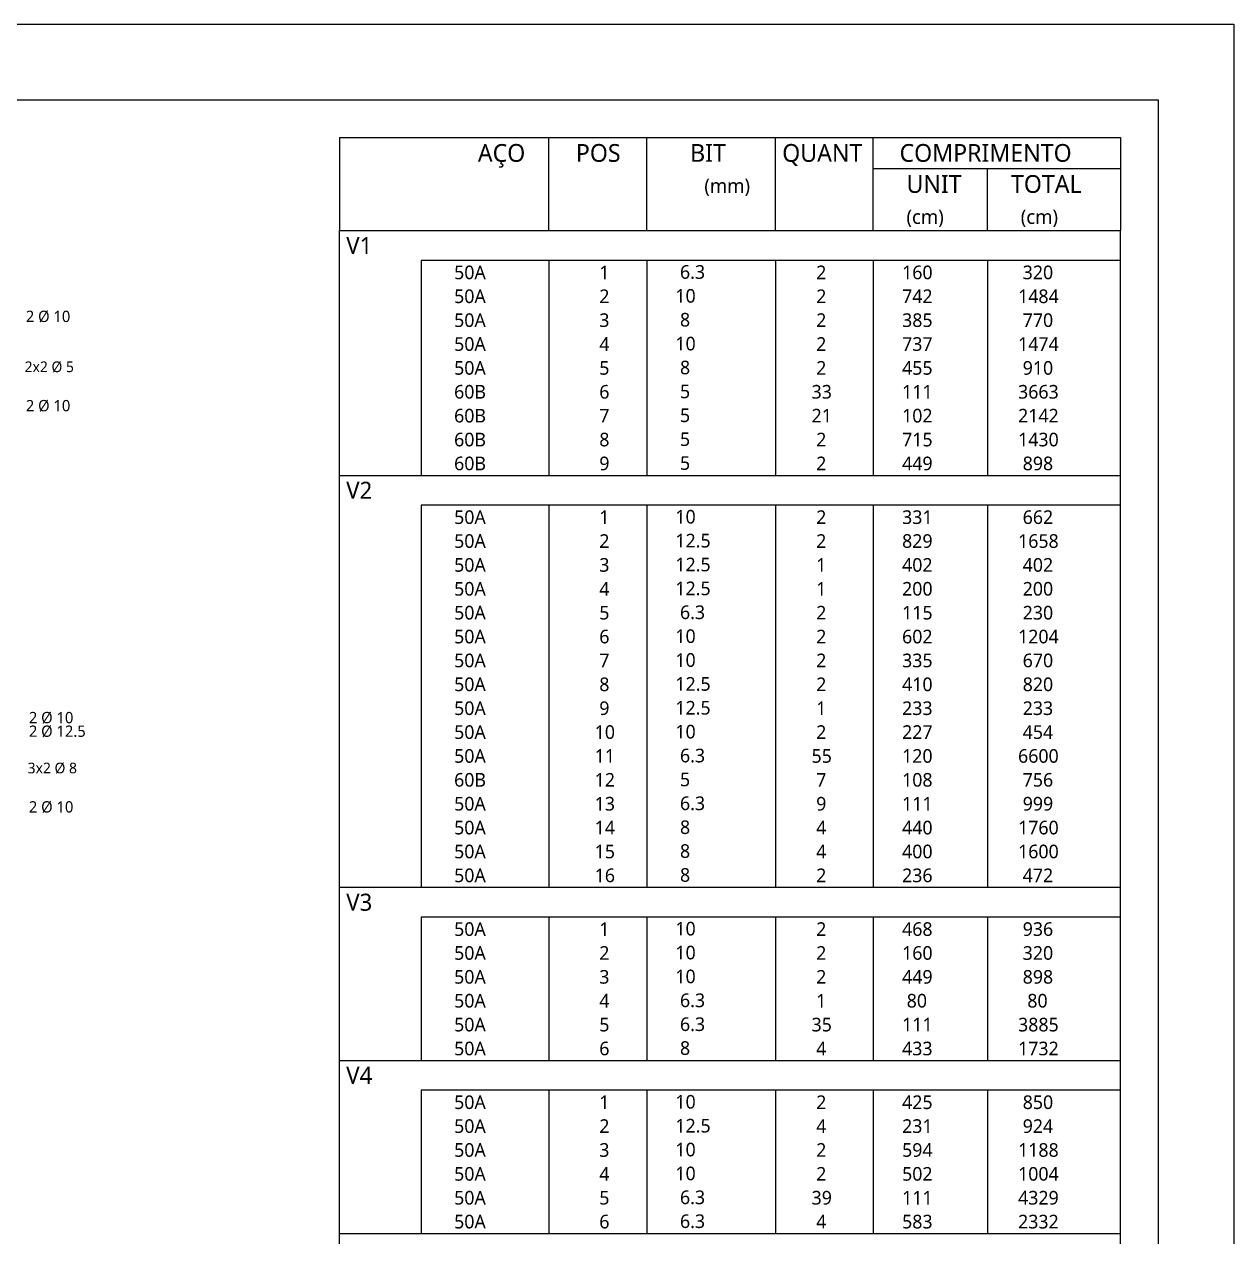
# Model space of a CAD drawing. Extents: x 0 to 89.5, y 0 to 70.
# Drawn here: x 73.46 to 89.5, y 53.93 to 70 of the extents above; entities that cross this region are included whole.
import ezdxf

# ---------------------------------------------------------------- set-up
doc = ezdxf.new("R2010")
doc.units = 0
doc.header["$MEASUREMENT"] = 0
for name, color, linetype in [('1', 1, 'CONTINUOUS'), ('12', 12, 'CONTINUOUS'), ('2', 2, 'CONTINUOUS')]:
    doc.layers.add(name, color=color, linetype=linetype)
doc.styles.add('TQS_LUCIDA_SANS_UNICODE', font='L_10646.TTF')

msp = doc.modelspace()

# ---------------------------------------------------------------- linework, layer by layer
at = {"layer": '1', "linetype": 'Continuous'}
for p, q in [((1.5, 70), (89.500005, 70)), ((89.500005, 70), (89.499997, 0))]:
    msp.add_line(p, q, dxfattribs=at)
at = {"layer": '12', "linetype": 'Continuous'}
for p, q in [((2.5, 68.999992), (88.499997, 69)), ((88.499997, 69), (88.499997, 1))]:
    msp.add_line(p, q, dxfattribs=at)
at = {"layer": '2', "linetype": 'Continuous'}
for p, q in [((77.643776, 68.500139), (77.643776, 67.264825)), ((77.643776, 68.500139), (87.996888, 68.500139)), ((80.420292, 67.264825), (80.420292, 68.500139)), ((81.719137, 67.264825), (81.719137, 68.500139)), ((83.422695, 67.264825), (83.422695, 68.500139)), ((84.72154, 67.264825), (84.72154, 68.500139)), ((87.996888, 68.500139), (87.996888, 67.264825)), ((84.72154, 68.088368), (87.996888, 68.088368)), ((86.236859, 67.264825), (86.236859, 68.088368)), ((77.643776, 67.264825), (87.996888, 67.264825)), ((77.643776, 66.86916), (77.643776, 67.264825)), ((77.643776, 67.264825), (87.996888, 67.264825)), ((87.996888, 66.86916), (87.996888, 67.264825)), ((77.643776, 66.552628), (77.643776, 66.86916)), ((87.996888, 66.86916), (78.726147, 66.86916)), ((78.726147, 66.86916), (78.726147, 66.552628)), ((80.420292, 66.86916), (80.420292, 66.552628)), ((81.719137, 66.86916), (81.719137, 66.552628)), ((83.422695, 66.86916), (83.422695, 66.552628)), ((84.72154, 66.86916), (84.72154, 66.552628)), ((86.236859, 66.86916), (86.236859, 66.552628)), ((87.996888, 66.552628), (87.996888, 66.86916)), ((77.643776, 66.236096), (77.643776, 66.552628)), ((78.726147, 66.552628), (78.726147, 66.236096)), ((80.420292, 66.552628), (80.420292, 66.236096)), ((81.719137, 66.552628), (81.719137, 66.236096)), ((83.422695, 66.552628), (83.422695, 66.236096)), ((84.72154, 66.552628), (84.72154, 66.236096)), ((86.236859, 66.552628), (86.236859, 66.236096)), ((87.996888, 66.236096), (87.996888, 66.552628)), ((77.643776, 65.919564), (77.643776, 66.236096)), ((78.726147, 66.236096), (78.726147, 65.919564)), ((80.420292, 66.236096), (80.420292, 65.919564)), ((81.719137, 66.236096), (81.719137, 65.919564)), ((83.422695, 66.236096), (83.422695, 65.919564)), ((84.72154, 66.236096), (84.72154, 65.919564)), ((86.236859, 66.236096), (86.236859, 65.919564)), ((87.996888, 65.919564), (87.996888, 66.236096)), ((77.643776, 65.603032), (77.643776, 65.919564)), ((78.726147, 65.919564), (78.726147, 65.603032)), ((80.420292, 65.919564), (80.420292, 65.603032)), ((81.719137, 65.919564), (81.719137, 65.603032)), ((83.422695, 65.919564), (83.422695, 65.603032)), ((84.72154, 65.919564), (84.72154, 65.603032)), ((86.236859, 65.919564), (86.236859, 65.603032)), ((87.996888, 65.603032), (87.996888, 65.919564)), ((77.643776, 65.286501), (77.643776, 65.603032)), ((78.726147, 65.603032), (78.726147, 65.286501)), ((80.420292, 65.603032), (80.420292, 65.286501)), ((81.719137, 65.603032), (81.719137, 65.286501)), ((83.422695, 65.603032), (83.422695, 65.286501)), ((84.72154, 65.603032), (84.72154, 65.286501)), ((86.236859, 65.603032), (86.236859, 65.286501)), ((87.996888, 65.286501), (87.996888, 65.603032)), ((77.643776, 64.969969), (77.643776, 65.286501)), ((78.726147, 65.286501), (78.726147, 64.969969)), ((80.420292, 65.286501), (80.420292, 64.969969)), ((81.719137, 65.286501), (81.719137, 64.969969)), ((83.422695, 65.286501), (83.422695, 64.969969)), ((84.72154, 65.286501), (84.72154, 64.969969)), ((86.236859, 65.286501), (86.236859, 64.969969)), ((87.996888, 64.969969), (87.996888, 65.286501)), ((77.643776, 64.653437), (77.643776, 64.969969)), ((78.726147, 64.969969), (78.726147, 64.653437)), ((80.420292, 64.969969), (80.420292, 64.653437)), ((81.719137, 64.969969), (81.719137, 64.653437)), ((83.422695, 64.969969), (83.422695, 64.653437)), ((84.72154, 64.969969), (84.72154, 64.653437)), ((86.236859, 64.969969), (86.236859, 64.653437)), ((87.996888, 64.653437), (87.996888, 64.969969)), ((77.643776, 64.336905), (77.643776, 64.653437)), ((78.726147, 64.653437), (78.726147, 64.336905)), ((80.420292, 64.653437), (80.420292, 64.336905)), ((81.719137, 64.653437), (81.719137, 64.336905)), ((83.422695, 64.653437), (83.422695, 64.336905)), ((84.72154, 64.653437), (84.72154, 64.336905)), ((86.236859, 64.653437), (86.236859, 64.336905)), ((87.996888, 64.336905), (87.996888, 64.653437)), ((77.643776, 64.020373), (77.643776, 64.336905)), ((78.726147, 64.336905), (78.726147, 64.020373)), ((80.420292, 64.336905), (80.420292, 64.020373)), ((81.719137, 64.336905), (81.719137, 64.020373)), ((83.422695, 64.336905), (83.422695, 64.020373)), ((84.72154, 64.336905), (84.72154, 64.020373)), ((86.236859, 64.336905), (86.236859, 64.020373)), ((87.996888, 64.020373), (87.996888, 64.336905)), ((77.643776, 63.624709), (77.643776, 64.020373)), ((77.643776, 64.020373), (87.996888, 64.020373)), ((87.996888, 63.624709), (87.996888, 64.020373)), ((77.643776, 63.308177), (77.643776, 63.624709)), ((87.996888, 63.624709), (78.726147, 63.624709)), ((78.726147, 63.624709), (78.726147, 63.308177)), ((80.420292, 63.624709), (80.420292, 63.308177)), ((81.719137, 63.624709), (81.719137, 63.308177)), ((83.422695, 63.624709), (83.422695, 63.308177)), ((84.72154, 63.624709), (84.72154, 63.308177)), ((86.236859, 63.624709), (86.236859, 63.308177)), ((87.996888, 63.308177), (87.996888, 63.624709)), ((77.643776, 62.991645), (77.643776, 63.308177)), ((78.726147, 63.308177), (78.726147, 62.991645)), ((80.420292, 63.308177), (80.420292, 62.991645)), ((81.719137, 63.308177), (81.719137, 62.991645)), ((83.422695, 63.308177), (83.422695, 62.991645)), ((84.72154, 63.308177), (84.72154, 62.991645)), ((86.236859, 63.308177), (86.236859, 62.991645)), ((87.996888, 62.991645), (87.996888, 63.308177)), ((77.643776, 62.675113), (77.643776, 62.991645)), ((78.726147, 62.991645), (78.726147, 62.675113)), ((80.420292, 62.991645), (80.420292, 62.675113)), ((81.719137, 62.991645), (81.719137, 62.675113)), ((83.422695, 62.991645), (83.422695, 62.675113)), ((84.72154, 62.991645), (84.72154, 62.675113)), ((86.236859, 62.991645), (86.236859, 62.675113)), ((87.996888, 62.675113), (87.996888, 62.991645)), ((77.643776, 62.358581), (77.643776, 62.675113)), ((78.726147, 62.675113), (78.726147, 62.358581)), ((80.420292, 62.675113), (80.420292, 62.358581)), ((81.719137, 62.675113), (81.719137, 62.358581)), ((83.422695, 62.675113), (83.422695, 62.358581)), ((84.72154, 62.675113), (84.72154, 62.358581)), ((86.236859, 62.675113), (86.236859, 62.358581)), ((87.996888, 62.358581), (87.996888, 62.675113)), ((77.643776, 62.04205), (77.643776, 62.358581)), ((78.726147, 62.358581), (78.726147, 62.04205)), ((80.420292, 62.358581), (80.420292, 62.04205)), ((81.719137, 62.358581), (81.719137, 62.04205)), ((83.422695, 62.358581), (83.422695, 62.04205)), ((84.72154, 62.358581), (84.72154, 62.04205)), ((86.236859, 62.358581), (86.236859, 62.04205)), ((87.996888, 62.04205), (87.996888, 62.358581)), ((77.643776, 61.725518), (77.643776, 62.04205)), ((78.726147, 62.04205), (78.726147, 61.725518)), ((80.420292, 62.04205), (80.420292, 61.725518)), ((81.719137, 62.04205), (81.719137, 61.725518)), ((83.422695, 62.04205), (83.422695, 61.725518)), ((84.72154, 62.04205), (84.72154, 61.725518)), ((86.236859, 62.04205), (86.236859, 61.725518)), ((87.996888, 61.725518), (87.996888, 62.04205)), ((77.643776, 61.408986), (77.643776, 61.725518)), ((78.726147, 61.725518), (78.726147, 61.408986)), ((80.420292, 61.725518), (80.420292, 61.408986)), ((81.719137, 61.725518), (81.719137, 61.408986)), ((83.422695, 61.725518), (83.422695, 61.408986)), ((84.72154, 61.725518), (84.72154, 61.408986)), ((86.236859, 61.725518), (86.236859, 61.408986)), ((87.996888, 61.408986), (87.996888, 61.725518)), ((77.643776, 61.092454), (77.643776, 61.408986)), ((78.726147, 61.408986), (78.726147, 61.092454)), ((80.420292, 61.408986), (80.420292, 61.092454)), ((81.719137, 61.408986), (81.719137, 61.092454)), ((83.422695, 61.408986), (83.422695, 61.092454)), ((84.72154, 61.408986), (84.72154, 61.092454)), ((86.236859, 61.408986), (86.236859, 61.092454)), ((87.996888, 61.092454), (87.996888, 61.408986)), ((77.643776, 60.775922), (77.643776, 61.092454)), ((78.726147, 61.092454), (78.726147, 60.775922)), ((80.420292, 61.092454), (80.420292, 60.775922)), ((81.719137, 61.092454), (81.719137, 60.775922)), ((83.422695, 61.092454), (83.422695, 60.775922)), ((84.72154, 61.092454), (84.72154, 60.775922)), ((86.236859, 61.092454), (86.236859, 60.775922)), ((87.996888, 60.775922), (87.996888, 61.092454)), ((77.643776, 60.459391), (77.643776, 60.775922)), ((78.726147, 60.775922), (78.726147, 60.459391)), ((80.420292, 60.775922), (80.420292, 60.459391)), ((81.719137, 60.775922), (81.719137, 60.459391)), ((83.422695, 60.775922), (83.422695, 60.459391)), ((84.72154, 60.775922), (84.72154, 60.459391)), ((86.236859, 60.775922), (86.236859, 60.459391)), ((87.996888, 60.459391), (87.996888, 60.775922)), ((77.643776, 60.142859), (77.643776, 60.459391)), ((78.726147, 60.459391), (78.726147, 60.142859)), ((80.420292, 60.459391), (80.420292, 60.142859)), ((81.719137, 60.459391), (81.719137, 60.142859)), ((83.422695, 60.459391), (83.422695, 60.142859)), ((84.72154, 60.459391), (84.72154, 60.142859)), ((86.236859, 60.459391), (86.236859, 60.142859)), ((87.996888, 60.142859), (87.996888, 60.459391)), ((77.643776, 59.826327), (77.643776, 60.142859)), ((78.726147, 60.142859), (78.726147, 59.826327)), ((80.420292, 60.142859), (80.420292, 59.826327)), ((81.719137, 60.142859), (81.719137, 59.826327)), ((83.422695, 60.142859), (83.422695, 59.826327)), ((84.72154, 60.142859), (84.72154, 59.826327)), ((86.236859, 60.142859), (86.236859, 59.826327)), ((87.996888, 59.826327), (87.996888, 60.142859)), ((77.643776, 59.509795), (77.643776, 59.826327)), ((78.726147, 59.826327), (78.726147, 59.509795)), ((80.420292, 59.826327), (80.420292, 59.509795)), ((81.719137, 59.826327), (81.719137, 59.509795)), ((83.422695, 59.826327), (83.422695, 59.509795)), ((84.72154, 59.826327), (84.72154, 59.509795)), ((86.236859, 59.826327), (86.236859, 59.509795)), ((87.996888, 59.509795), (87.996888, 59.826327)), ((77.643776, 59.193263), (77.643776, 59.509795)), ((78.726147, 59.509795), (78.726147, 59.193263)), ((80.420292, 59.509795), (80.420292, 59.193263)), ((81.719137, 59.509795), (81.719137, 59.193263)), ((83.422695, 59.509795), (83.422695, 59.193263)), ((84.72154, 59.509795), (84.72154, 59.193263)), ((86.236859, 59.509795), (86.236859, 59.193263)), ((87.996888, 59.193263), (87.996888, 59.509795)), ((77.643776, 58.876732), (77.643776, 59.193263)), ((78.726147, 59.193263), (78.726147, 58.876732)), ((80.420292, 59.193263), (80.420292, 58.876732)), ((81.719137, 59.193263), (81.719137, 58.876732)), ((83.422695, 59.193263), (83.422695, 58.876732)), ((84.72154, 59.193263), (84.72154, 58.876732)), ((86.236859, 59.193263), (86.236859, 58.876732)), ((87.996888, 58.876732), (87.996888, 59.193263)), ((77.643776, 58.5602), (77.643776, 58.876732)), ((78.726147, 58.876732), (78.726147, 58.5602)), ((80.420292, 58.876732), (80.420292, 58.5602)), ((81.719137, 58.876732), (81.719137, 58.5602)), ((83.422695, 58.876732), (83.422695, 58.5602)), ((84.72154, 58.876732), (84.72154, 58.5602)), ((86.236859, 58.876732), (86.236859, 58.5602)), ((87.996888, 58.5602), (87.996888, 58.876732)), ((77.643776, 58.164535), (77.643776, 58.5602)), ((77.643776, 58.5602), (87.996888, 58.5602)), ((87.996888, 58.164535), (87.996888, 58.5602)), ((77.643776, 57.848003), (77.643776, 58.164535)), ((87.996888, 58.164535), (78.726147, 58.164535)), ((78.726147, 58.164535), (78.726147, 57.848003)), ((80.420292, 58.164535), (80.420292, 57.848003)), ((81.719137, 58.164535), (81.719137, 57.848003)), ((83.422695, 58.164535), (83.422695, 57.848003)), ((84.72154, 58.164535), (84.72154, 57.848003)), ((86.236859, 58.164535), (86.236859, 57.848003)), ((87.996888, 57.848003), (87.996888, 58.164535)), ((77.643776, 57.531471), (77.643776, 57.848003)), ((78.726147, 57.848003), (78.726147, 57.531471)), ((80.420292, 57.848003), (80.420292, 57.531471)), ((81.719137, 57.848003), (81.719137, 57.531471)), ((83.422695, 57.848003), (83.422695, 57.531471)), ((84.72154, 57.848003), (84.72154, 57.531471)), ((86.236859, 57.848003), (86.236859, 57.531471)), ((87.996888, 57.531471), (87.996888, 57.848003)), ((77.643776, 57.21494), (77.643776, 57.531471)), ((78.726147, 57.531471), (78.726147, 57.21494)), ((80.420292, 57.531471), (80.420292, 57.21494)), ((81.719137, 57.531471), (81.719137, 57.21494)), ((83.422695, 57.531471), (83.422695, 57.21494)), ((84.72154, 57.531471), (84.72154, 57.21494)), ((86.236859, 57.531471), (86.236859, 57.21494)), ((87.996888, 57.21494), (87.996888, 57.531471)), ((77.643776, 56.898408), (77.643776, 57.21494)), ((78.726147, 57.21494), (78.726147, 56.898408)), ((80.420292, 57.21494), (80.420292, 56.898408)), ((81.719137, 57.21494), (81.719137, 56.898408)), ((83.422695, 57.21494), (83.422695, 56.898408)), ((84.72154, 57.21494), (84.72154, 56.898408)), ((86.236859, 57.21494), (86.236859, 56.898408)), ((87.996888, 56.898408), (87.996888, 57.21494)), ((77.643776, 56.581876), (77.643776, 56.898408)), ((78.726147, 56.898408), (78.726147, 56.581876)), ((80.420292, 56.898408), (80.420292, 56.581876)), ((81.719137, 56.898408), (81.719137, 56.581876)), ((83.422695, 56.898408), (83.422695, 56.581876)), ((84.72154, 56.898408), (84.72154, 56.581876)), ((86.236859, 56.898408), (86.236859, 56.581876)), ((87.996888, 56.581876), (87.996888, 56.898408)), ((77.643776, 56.265344), (77.643776, 56.581876)), ((78.726147, 56.581876), (78.726147, 56.265344)), ((80.420292, 56.581876), (80.420292, 56.265344)), ((81.719137, 56.581876), (81.719137, 56.265344)), ((83.422695, 56.581876), (83.422695, 56.265344)), ((84.72154, 56.581876), (84.72154, 56.265344)), ((86.236859, 56.581876), (86.236859, 56.265344)), ((87.996888, 56.265344), (87.996888, 56.581876)), ((77.643776, 55.869679), (77.643776, 56.265344)), ((77.643776, 56.265344), (87.996888, 56.265344)), ((87.996888, 55.869679), (87.996888, 56.265344)), ((77.643776, 55.553147), (77.643776, 55.869679)), ((87.996888, 55.869679), (78.726147, 55.869679)), ((78.726147, 55.869679), (78.726147, 55.553147)), ((80.420292, 55.869679), (80.420292, 55.553147)), ((81.719137, 55.869679), (81.719137, 55.553147)), ((83.422695, 55.869679), (83.422695, 55.553147)), ((84.72154, 55.869679), (84.72154, 55.553147)), ((86.236859, 55.869679), (86.236859, 55.553147)), ((87.996888, 55.553147), (87.996888, 55.869679)), ((77.643776, 55.236616), (77.643776, 55.553147)), ((78.726147, 55.553147), (78.726147, 55.236616)), ((80.420292, 55.553147), (80.420292, 55.236616)), ((81.719137, 55.553147), (81.719137, 55.236616)), ((83.422695, 55.553147), (83.422695, 55.236616)), ((84.72154, 55.553147), (84.72154, 55.236616)), ((86.236859, 55.553147), (86.236859, 55.236616)), ((87.996888, 55.236616), (87.996888, 55.553147)), ((77.643776, 54.920084), (77.643776, 55.236616)), ((78.726147, 55.236616), (78.726147, 54.920084)), ((80.420292, 55.236616), (80.420292, 54.920084)), ((81.719137, 55.236616), (81.719137, 54.920084)), ((83.422695, 55.236616), (83.422695, 54.920084)), ((84.72154, 55.236616), (84.72154, 54.920084)), ((86.236859, 55.236616), (86.236859, 54.920084)), ((87.996888, 54.920084), (87.996888, 55.236616)), ((77.643776, 54.603552), (77.643776, 54.920084)), ((78.726147, 54.920084), (78.726147, 54.603552)), ((80.420292, 54.920084), (80.420292, 54.603552)), ((81.719137, 54.920084), (81.719137, 54.603552)), ((83.422695, 54.920084), (83.422695, 54.603552)), ((84.72154, 54.920084), (84.72154, 54.603552)), ((86.236859, 54.920084), (86.236859, 54.603552)), ((87.996888, 54.603552), (87.996888, 54.920084)), ((77.643776, 54.28702), (77.643776, 54.603552)), ((78.726147, 54.603552), (78.726147, 54.28702)), ((80.420292, 54.603552), (80.420292, 54.28702)), ((81.719137, 54.603552), (81.719137, 54.28702)), ((83.422695, 54.603552), (83.422695, 54.28702)), ((84.72154, 54.603552), (84.72154, 54.28702)), ((86.236859, 54.603552), (86.236859, 54.28702)), ((87.996888, 54.28702), (87.996888, 54.603552)), ((77.643776, 53.970488), (77.643776, 54.28702)), ((78.726147, 54.28702), (78.726147, 53.970488)), ((80.420292, 54.28702), (80.420292, 53.970488)), ((81.719137, 54.28702), (81.719137, 53.970488)), ((83.422695, 54.28702), (83.422695, 53.970488)), ((84.72154, 54.28702), (84.72154, 53.970488)), ((86.236859, 54.28702), (86.236859, 53.970488)), ((87.996888, 53.970488), (87.996888, 54.28702)), ((77.643776, 53.574824), (77.643776, 53.970488)), ((77.643776, 53.970488), (87.996888, 53.970488)), ((87.996888, 53.574824), (87.996888, 53.970488))]:
    msp.add_line(p, q, dxfattribs=at)

# ---------------------------------------------------------------- texts
at = {"layer": '1', "linetype": 'Continuous', "style": 'TQS_LUCIDA_SANS_UNICODE'}
for s, height, p in [('2 %%c 10', 0.15, (73.486066, 66.052875)), ('2x2 %%c 5', 0.141667, (73.469399, 65.388708)), ('2 %%c 10', 0.15, (73.486066, 64.869542)), ('2 %%c 10', 0.15, (73.526495, 60.734702)), ('2 %%c 12.5', 0.15, (73.526495, 60.554702)), ('3x2 %%c 8', 0.141667, (73.509828, 60.070535)), ('2 %%c 10', 0.15, (73.526495, 59.551369))]:
    msp.add_text(s, height=height, dxfattribs=at).set_placement(p)
at = {"layer": '2', "linetype": 'Continuous', "style": 'TQS_LUCIDA_SANS_UNICODE'}
for s, height, p in [('AÇO', 0.235298, (79.478705, 68.176604)), ('POS', 0.235298, (80.777946, 68.176604)), ('BIT', 0.235298, (82.293265, 68.176604)), ('QUANT', 0.235298, (83.51351, 68.176604)), ('COMPRIMENTO', 0.235298, (85.069281, 68.176604)), ('UNIT', 0.235298, (85.160939, 67.764833)), ('TOTAL', 0.235298, (86.5468, 67.764833)), ('(mm)', 0.188238, (82.481503, 67.764833)), ('(cm)', 0.188238, (85.160939, 67.353061)), ('(cm)', 0.188238, (86.676259, 67.353061)), ('V1', 0.226094, (77.73394, 66.953945)), ('     50A', 0.180875, (78.857594, 66.620456)), ('  1', 0.180875, (80.966184, 66.620456)), ('    6.3', 0.180875, (81.913534, 66.625922)), ('   2', 0.180875, (83.780348, 66.620456)), ('   160', 0.180875, (84.91919, 66.620456)), ('    320', 0.180875, (86.456742, 66.620456)), ('     50A', 0.180875, (78.857594, 66.303924)), ('  2', 0.180875, (80.966184, 66.303924)), ('   10  ', 0.180875, (81.913534, 66.30939)), ('   2', 0.180875, (83.780348, 66.303924)), ('   742', 0.180875, (84.91919, 66.303924)), ('   1484', 0.180875, (86.456742, 66.303924)), ('     50A', 0.180875, (78.857594, 65.987392)), ('  3', 0.180875, (80.966184, 65.987392)), ('    8  ', 0.180875, (81.913534, 65.992858)), ('   2', 0.180875, (83.780348, 65.987392)), ('   385', 0.180875, (84.91919, 65.987392)), ('    770', 0.180875, (86.456742, 65.987392)), ('     50A', 0.180875, (78.857594, 65.670861)), ('  4', 0.180875, (80.966184, 65.670861)), ('   10  ', 0.180875, (81.913534, 65.676327)), ('   2', 0.180875, (83.780348, 65.670861)), ('   737', 0.180875, (84.91919, 65.670861)), ('   1474', 0.180875, (86.456742, 65.670861)), ('     50A', 0.180875, (78.857594, 65.354329)), ('  5', 0.180875, (80.966184, 65.354329)), ('    8  ', 0.180875, (81.913534, 65.359795)), ('   2', 0.180875, (83.780348, 65.354329)), ('   455', 0.180875, (84.91919, 65.354329)), ('    910', 0.180875, (86.456742, 65.354329)), ('     60B', 0.180875, (78.857594, 65.037797)), ('  6', 0.180875, (80.966184, 65.037797)), ('    5  ', 0.180875, (81.913534, 65.043263)), ('  33', 0.180875, (83.780348, 65.037797)), ('   111', 0.180875, (84.91919, 65.037797)), ('   3663', 0.180875, (86.456742, 65.037797)), ('     60B', 0.180875, (78.857594, 64.721265)), ('  7', 0.180875, (80.966184, 64.721265)), ('    5  ', 0.180875, (81.913534, 64.726731)), ('  21', 0.180875, (83.780348, 64.721265)), ('   102', 0.180875, (84.91919, 64.721265)), ('   2142', 0.180875, (86.456742, 64.721265)), ('     60B', 0.180875, (78.857594, 64.404733)), ('  8', 0.180875, (80.966184, 64.404733)), ('    5  ', 0.180875, (81.913534, 64.410199)), ('   2', 0.180875, (83.780348, 64.404733)), ('   715', 0.180875, (84.91919, 64.404733)), ('   1430', 0.180875, (86.456742, 64.404733)), ('     60B', 0.180875, (78.857594, 64.088202)), ('  9', 0.180875, (80.966184, 64.088202)), ('    5  ', 0.180875, (81.913534, 64.093668)), ('   2', 0.180875, (83.780348, 64.088202)), ('   449', 0.180875, (84.91919, 64.088202)), ('    898', 0.180875, (86.456742, 64.088202)), ('V2', 0.226094, (77.73394, 63.709494)), ('     50A', 0.180875, (78.857594, 63.376005)), ('  1', 0.180875, (80.966184, 63.376005)), ('   10  ', 0.180875, (81.913534, 63.381471)), ('   2', 0.180875, (83.780348, 63.376005)), ('   331', 0.180875, (84.91919, 63.376005)), ('    662', 0.180875, (86.456742, 63.376005)), ('     50A', 0.180875, (78.857594, 63.059473)), ('  2', 0.180875, (80.966184, 63.059473)), ('   12.5', 0.180875, (81.913534, 63.064939)), ('   2', 0.180875, (83.780348, 63.059473)), ('   829', 0.180875, (84.91919, 63.059473)), ('   1658', 0.180875, (86.456742, 63.059473)), ('     50A', 0.180875, (78.857594, 62.742941)), ('  3', 0.180875, (80.966184, 62.742941)), ('   12.5', 0.180875, (81.913534, 62.748407)), ('   1', 0.180875, (83.780348, 62.742941)), ('   402', 0.180875, (84.91919, 62.742941)), ('    402', 0.180875, (86.456742, 62.742941)), ('     50A', 0.180875, (78.857594, 62.426409)), ('  4', 0.180875, (80.966184, 62.426409)), ('   12.5', 0.180875, (81.913534, 62.431875)), ('   1', 0.180875, (83.780348, 62.426409)), ('   200', 0.180875, (84.91919, 62.426409)), ('    200', 0.180875, (86.456742, 62.426409)), ('     50A', 0.180875, (78.857594, 62.109878)), ('  5', 0.180875, (80.966184, 62.109878)), ('    6.3', 0.180875, (81.913534, 62.115344)), ('   2', 0.180875, (83.780348, 62.109878)), ('   115', 0.180875, (84.91919, 62.109878)), ('    230', 0.180875, (86.456742, 62.109878)), ('     50A', 0.180875, (78.857594, 61.793346)), ('  6', 0.180875, (80.966184, 61.793346)), ('   10  ', 0.180875, (81.913534, 61.798812)), ('   2', 0.180875, (83.780348, 61.793346)), ('   602', 0.180875, (84.91919, 61.793346)), ('   1204', 0.180875, (86.456742, 61.793346)), ('     50A', 0.180875, (78.857594, 61.476814)), ('  7', 0.180875, (80.966184, 61.476814)), ('   10  ', 0.180875, (81.913534, 61.48228)), ('   2', 0.180875, (83.780348, 61.476814)), ('   335', 0.180875, (84.91919, 61.476814)), ('    670', 0.180875, (86.456742, 61.476814)), ('     50A', 0.180875, (78.857594, 61.160282)), ('  8', 0.180875, (80.966184, 61.160282)), ('   12.5', 0.180875, (81.913534, 61.165748)), ('   2', 0.180875, (83.780348, 61.160282)), ('   410', 0.180875, (84.91919, 61.160282)), ('    820', 0.180875, (86.456742, 61.160282)), ('     50A', 0.180875, (78.857594, 60.84375)), ('  9', 0.180875, (80.966184, 60.84375)), ('   12.5', 0.180875, (81.913534, 60.849216)), ('   1', 0.180875, (83.780348, 60.84375)), ('   233', 0.180875, (84.91919, 60.84375)), ('    233', 0.180875, (86.456742, 60.84375)), ('     50A', 0.180875, (78.857594, 60.527219)), (' 10', 0.180875, (80.966184, 60.527219)), ('   10  ', 0.180875, (81.913534, 60.532685)), ('   2', 0.180875, (83.780348, 60.527219)), ('   227', 0.180875, (84.91919, 60.527219)), ('    454', 0.180875, (86.456742, 60.527219)), ('     50A', 0.180875, (78.857594, 60.210687)), (' 11', 0.180875, (80.966184, 60.210687)), ('    6.3', 0.180875, (81.913534, 60.216153)), ('  55', 0.180875, (83.780348, 60.210687)), ('   120', 0.180875, (84.91919, 60.210687)), ('   6600', 0.180875, (86.456742, 60.210687)), ('     60B', 0.180875, (78.857594, 59.894155)), (' 12', 0.180875, (80.966184, 59.894155)), ('    5  ', 0.180875, (81.913534, 59.899621)), ('   7', 0.180875, (83.780348, 59.894155)), ('   108', 0.180875, (84.91919, 59.894155)), ('    756', 0.180875, (86.456742, 59.894155)), ('     50A', 0.180875, (78.857594, 59.577623)), (' 13', 0.180875, (80.966184, 59.577623)), ('    6.3', 0.180875, (81.913534, 59.583089)), ('   9', 0.180875, (83.780348, 59.577623)), ('   111', 0.180875, (84.91919, 59.577623)), ('    999', 0.180875, (86.456742, 59.577623)), ('     50A', 0.180875, (78.857594, 59.261091)), (' 14', 0.180875, (80.966184, 59.261091)), ('    8  ', 0.180875, (81.913534, 59.266557)), ('   4', 0.180875, (83.780348, 59.261091)), ('   440', 0.180875, (84.91919, 59.261091)), ('   1760', 0.180875, (86.456742, 59.261091)), ('     50A', 0.180875, (78.857594, 58.94456)), (' 15', 0.180875, (80.966184, 58.94456)), ('    8  ', 0.180875, (81.913534, 58.950026)), ('   4', 0.180875, (83.780348, 58.94456)), ('   400', 0.180875, (84.91919, 58.94456)), ('   1600', 0.180875, (86.456742, 58.94456)), ('     50A', 0.180875, (78.857594, 58.628028)), (' 16', 0.180875, (80.966184, 58.628028)), ('    8  ', 0.180875, (81.913534, 58.633494)), ('   2', 0.180875, (83.780348, 58.628028)), ('   236', 0.180875, (84.91919, 58.628028)), ('    472', 0.180875, (86.456742, 58.628028)), ('V3', 0.226094, (77.73394, 58.24932)), ('     50A', 0.180875, (78.857594, 57.915831)), ('  1', 0.180875, (80.966184, 57.915831)), ('   10  ', 0.180875, (81.913534, 57.921297)), ('   2', 0.180875, (83.780348, 57.915831)), ('   468', 0.180875, (84.91919, 57.915831)), ('    936', 0.180875, (86.456742, 57.915831)), ('     50A', 0.180875, (78.857594, 57.599299)), ('  2', 0.180875, (80.966184, 57.599299)), ('   10  ', 0.180875, (81.913534, 57.604765)), ('   2', 0.180875, (83.780348, 57.599299)), ('   160', 0.180875, (84.91919, 57.599299)), ('    320', 0.180875, (86.456742, 57.599299)), ('     50A', 0.180875, (78.857594, 57.282768)), ('  3', 0.180875, (80.966184, 57.282768)), ('   10  ', 0.180875, (81.913534, 57.288234)), ('   2', 0.180875, (83.780348, 57.282768)), ('   449', 0.180875, (84.91919, 57.282768)), ('    898', 0.180875, (86.456742, 57.282768)), ('     50A', 0.180875, (78.857594, 56.966236)), ('  4', 0.180875, (80.966184, 56.966236)), ('    6.3', 0.180875, (81.913534, 56.971702)), ('   1', 0.180875, (83.780348, 56.966236)), ('    80', 0.180875, (84.91919, 56.966236)), ('     80', 0.180875, (86.456742, 56.966236)), ('     50A', 0.180875, (78.857594, 56.649704)), ('  5', 0.180875, (80.966184, 56.649704)), ('    6.3', 0.180875, (81.913534, 56.65517)), ('  35', 0.180875, (83.780348, 56.649704)), ('   111', 0.180875, (84.91919, 56.649704)), ('   3885', 0.180875, (86.456742, 56.649704)), ('     50A', 0.180875, (78.857594, 56.333172)), ('  6', 0.180875, (80.966184, 56.333172)), ('    8  ', 0.180875, (81.913534, 56.338638)), ('   4', 0.180875, (83.780348, 56.333172)), ('   433', 0.180875, (84.91919, 56.333172)), ('   1732', 0.180875, (86.456742, 56.333172)), ('V4', 0.226094, (77.73394, 55.954465)), ('     50A', 0.180875, (78.857594, 55.620976)), ('  1', 0.180875, (80.966184, 55.620976)), ('   10  ', 0.180875, (81.913534, 55.626442)), ('   2', 0.180875, (83.780348, 55.620976)), ('   425', 0.180875, (84.91919, 55.620976)), ('    850', 0.180875, (86.456742, 55.620976)), ('     50A', 0.180875, (78.857594, 55.304444)), ('  2', 0.180875, (80.966184, 55.304444)), ('   12.5', 0.180875, (81.913534, 55.30991)), ('   4', 0.180875, (83.780348, 55.304444)), ('   231', 0.180875, (84.91919, 55.304444)), ('    924', 0.180875, (86.456742, 55.304444)), ('     50A', 0.180875, (78.857594, 54.987912)), ('  3', 0.180875, (80.966184, 54.987912)), ('   10  ', 0.180875, (81.913534, 54.993378)), ('   2', 0.180875, (83.780348, 54.987912)), ('   594', 0.180875, (84.91919, 54.987912)), ('   1188', 0.180875, (86.456742, 54.987912)), ('     50A', 0.180875, (78.857594, 54.67138)), ('  4', 0.180875, (80.966184, 54.67138)), ('   10  ', 0.180875, (81.913534, 54.676846)), ('   2', 0.180875, (83.780348, 54.67138)), ('   502', 0.180875, (84.91919, 54.67138)), ('   1004', 0.180875, (86.456742, 54.67138)), ('     50A', 0.180875, (78.857594, 54.354848)), ('  5', 0.180875, (80.966184, 54.354848)), ('    6.3', 0.180875, (81.913534, 54.360314)), ('  39', 0.180875, (83.780348, 54.354848)), ('   111', 0.180875, (84.91919, 54.354848)), ('   4329', 0.180875, (86.456742, 54.354848)), ('     50A', 0.180875, (78.857594, 54.038317)), ('  6', 0.180875, (80.966184, 54.038317)), ('    6.3', 0.180875, (81.913534, 54.043783)), ('   4', 0.180875, (83.780348, 54.038317)), ('   583', 0.180875, (84.91919, 54.038317)), ('   2332', 0.180875, (86.456742, 54.038317))]:
    msp.add_text(s, height=height, dxfattribs=at).set_placement(p)

doc.saveas('drawing.dxf')
